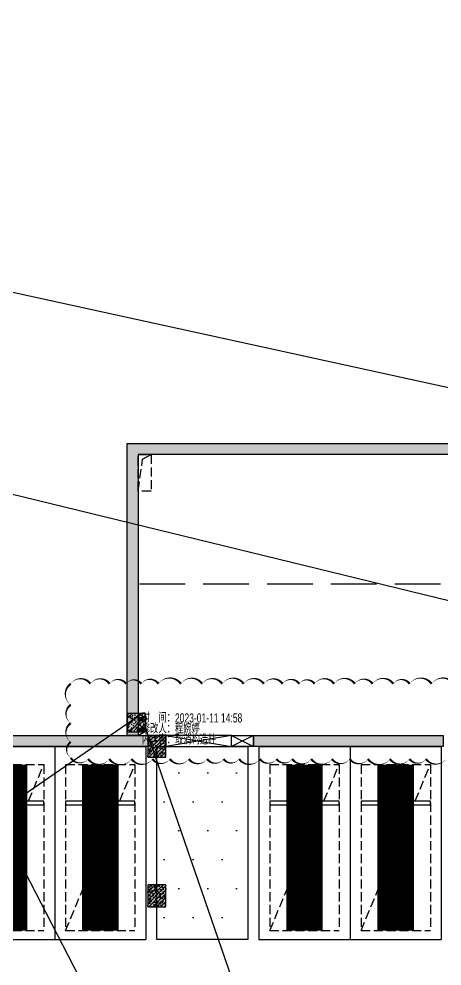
# Model space of a CAD drawing. Extents: x -1338203 to 1886333, y -783476 to 1038610.
# Drawn here: x 606807 to 618408, y 202955 to 228924 of the extents above; entities that cross this region are included whole.
import ezdxf

# ---------------------------------------------------------------- set-up
doc = ezdxf.new("R2010")
doc.units = 0
doc.header["$LTSCALE"] = 1000
doc.header["$MEASUREMENT"] = 0
for name, pattern in [('$2$DASH', [0.35, 0.25, -0.1]), ('A-001-平面B2$0$__DASH', [0.35, 0.25, -0.1]), ('DASH', [0.35, 0.25, -0.1])]:
    doc.linetypes.add(name, pattern=pattern)
for name, color, linetype in [('$0$0A-O-HOLE', 52, 'Continuous'), ('$0$DIM_SYMB', 3, 'Continuous'), ('0A-P-PKNG-LINE', 9, 'Continuous'), ('A-001-平面参照B1$0$0A-ELEV-PATT', 8, 'Continuous'), ('A-001-平面参照B1$0$AUDIT_D_220531184525-2', 40, 'Continuous'), ('A-001-车位参照B1$0$A-001-车位参照B1$0$0A-P-PKNG-CAR(A)', 43, 'Continuous'), ('p-a-regular', 5, 'Continuous'), ('S001地下一墙柱$0$0S-CW-HATCH', 251, 'Continuous'), ('S001地下一墙柱$0$0S-CW-HATCH-UP', 251, 'Continuous'), ('S001地下一墙柱$0$0S-CW-LINE', 72, 'Continuous'), ('S001地下一墙柱$0$S001地下一墙柱$0$0S-CC-LINE', 52, 'Continuous'), ('S001地下一墙柱$0$S001地下一墙柱$0$0S-CW-HATCH', 251, 'Continuous'), ('S001地下一墙柱$0$S001地下一墙柱$0$0S-CW-HATCH-UP', 251, 'Continuous'), ('S001地下一墙柱$0$S001地下一墙柱$0$S001地下一墙柱$0$0S-CC-LINE', 52, 'Continuous'), ('负一层消火栓$0$0P-EQUIP-FH', 7, 'Continuous')]:
    doc.layers.add(name, color=color, linetype=linetype)
for name, color, linetype, plot in [('A-17-平面B1$0$AAD-A-MODIFY_20230109', 201, 'Continuous', False), ('A-17-平面B1$0$AAD-A-MODIFY_20230111', 201, 'Continuous', False), ('AAD-A-PROOF', 30, 'Continuous', False)]:
    doc.layers.add(name, color=color, linetype=linetype, plot=plot)
doc.styles.add('A-17-平面B1$0$AAD-TXT', font='aad-txt.shx', dxfattribs={"width": 0.7, "bigfont": 'aad-hztxt.shx'})
pattern_1 = [(45, (-10063346.176, -927328.15), (-53.0330086, 53.0330086), []), (50, (-10063346.18, -927328.15), (215.1780548, -18.8256405), [22.5, -247.5]), (355, (-10063346.18, -927328.15), (-41.6254, 225.65764), [18, -198]), (100.4514, (-10063328.24, -927329.72), (173.5528145, 206.8318626), [19.122057, -210.3426336]), (46.1842, (-10063346.18, -927268.15), (320.1723146, -49.655704), [33.75, -371.25]), (96.6356, (-10063319.5, -927272.3), (280.398812, 292.235361), [28.683086, -315.5139]), (351.1842, (-10063346.18, -927268.15), (280.398584, 292.23558), [27, -297]), (21, (-10063316.18, -927283.15), (179.0721156, -120.7856672), [22.5, -247.5]), (326, (-10063316.18, -927283.15), (72.9945996, 217.5450135), [18, -198]), (71.4514, (-10063301.25, -927293.21), (252.0667886, 96.759149), [19.122057, -210.3426336]), (37.5, (-10063346.176, -927328.15), (3.6479566, 99.86815615), [0, -195.6, 0, -201, 0, -198.75]), (7.5, (-10063346.18, -927328.15), (78.9208612, 118.3235136), [0, -114.6, 0, -191.1, 0, -75.75]), (327.5, (-10063413.076, -927328.15), (160.14673085, -6.7664615), [0, -75, 0, -234, 0, -310.5]), (317.5, (-10063443.08, -927328.15), (174.9558508, 30.0314947), [0, -97.5, 0, -155.4, 0, -220.5])]

# ---------------------------------------------------------------- blocks, each defined once
blk = doc.blocks.new('A-001-平面参照B1')
at = {"layer": 'A-001-平面参照B1$0$0A-ELEV-PATT'}
h = blk.add_hatch(dxfattribs=at)
h.set_pattern_fill('DOTS', color=256, scale=500)
h.set_pattern_definition([(0, (-766365.4, -306889.1), (396.875, 793.75), [0, -793.75])])
h.paths.add_polyline_path([(-155779, -97910), (-153279, -97910), (-153279, -103210), (-155779, -103210)])
at = {"layer": 'A-001-平面参照B1$0$AUDIT_D_220531184525-2', "ltscale": 0.002}
blk.add_lwpolyline([(-155779, -97910), (-153279, -97910), (-153279, -103210), (-155779, -103210)], close=True, dxfattribs=at)
blk = doc.blocks.new('A$C2C814229')
at = {"layer": '$0$0A-O-HOLE', "linetype": 'DASH'}
blk.add_lwpolyline([(-156288, -89910), (-155935, -89910), (-155935, -90911), (-156288, -90911)], close=True, dxfattribs=at)
blk.add_lwpolyline([(-156287, -90908), (-156169, -90036), (-155935, -89910)], dxfattribs=at)
blk = doc.blocks.new('S001地下一墙柱')
at = {"layer": 'S001地下一墙柱$0$0S-CW-HATCH'}
h = blk.add_hatch(color=256, dxfattribs=at)
h.dxf.hatch_style = 1
h.paths.add_polyline_path([(-156588, -97610), (-156588, -89610), (-137439, -89610), (-137439, -70744), (-137139, -70744), (-137139, -89910), (-156288, -89910), (-156288, -97610)])
h = blk.add_hatch(color=2, dxfattribs=at)
h.dxf.hatch_style = 1
h.paths.add_polyline_path([(-156588, -97510), (-156088, -97510), (-156088, -97010), (-156588, -97010)])
h = blk.add_hatch(color=256, dxfattribs=at)
h.dxf.hatch_style = 1
h.paths.add_polyline_path([(-179889, -97610), (-156029, -97610), (-156029, -97910), (-179889, -97910)])
h = blk.add_hatch(color=256, dxfattribs=at)
h.dxf.hatch_style = 1
h.paths.add_polyline_path([(-153129, -97610), (-147929, -97610), (-147929, -97910), (-153129, -97910)])
at = {"layer": 'S001地下一墙柱$0$0S-CW-HATCH-UP'}
h = blk.add_hatch(dxfattribs=at)
h.set_pattern_fill('钢筋混凝土', color=256, scale=30)
h.set_pattern_definition(pattern_1)
h.paths.add_polyline_path([(-156588, -97610), (-156588, -89610), (-137439, -89610), (-137439, -70744), (-137139, -70744), (-137139, -89910), (-156288, -89910), (-156288, -97610)])
h = blk.add_hatch(dxfattribs=at)
h.set_pattern_fill('钢筋混凝土', color=2, scale=30, pattern_type=2)
h.set_pattern_definition([(45, (-452177.56, -230877.31), (-106.06602, 106.06602), []), (50, (-452177.56, -230877.3), (215.17805, -18.82564), [22.5, -247.5]), (355, (-452177.56, -230877.3), (-41.6254, 225.65764), [18, -198]), (100.4514, (-452159.63, -230878.88), (173.55281, 206.83186), [19.12206, -210.34263]), (46.1842, (-452177.56, -230817.3), (320.17231, -49.6557), [33.75, -371.25]), (96.6356, (-452150.88, -230821.45), (280.3988, 292.23536), [28.6831, -315.5139]), (351.1842, (-452177.56, -230817.3), (280.3986, 292.23558), [27, -297]), (21, (-452147.56, -230832.3), (179.07212, -120.78567), [22.5, -247.5]), (326, (-452147.56, -230832.3), (72.9946, 217.54501), [18, -198]), (71.4514, (-452132.64, -230842.37), (252.06679, 96.75915), [19.12206, -210.34263]), (37.5, (-452177.56, -230877.31), (3.647957, 99.868156), [1.5, -195.6, 1.5, -201, 1.5, -198.75]), (7.5, (-452177.56, -230877.31), (78.92086, 118.323514), [1.5, -114.6, 1.5, -191.1, 1.5, -75.75]), (327.5, (-452244.46, -230877.31), (160.14673, -6.766462), [1.5, -75, 1.5, -234, 1.5, -310.5]), (317.5, (-452274.46, -230877.31), (174.95585, 30.031495), [1.5, -97.5, 1.5, -155.4, 1.5, -220.5])])
h.paths.add_polyline_path([(-156588, -97510), (-156088, -97510), (-156088, -97010), (-156588, -97010)])
h = blk.add_hatch(dxfattribs=at)
h.set_pattern_fill('钢筋混凝土', color=256, scale=30)
h.set_pattern_definition(pattern_1)
h.paths.add_polyline_path([(-179889, -97610), (-156029, -97610), (-156029, -97910), (-179889, -97910)])
h = blk.add_hatch(dxfattribs=at)
h.set_pattern_fill('钢筋混凝土', color=256, scale=30)
h.set_pattern_definition([(45, (-10037186.234, -927327.99), (-53.0330086, 53.0330086), []), (50, (-10037186.23, -927327.99), (215.1780548, -18.8256405), [22.5, -247.5]), (355, (-10037186.23, -927327.99), (-41.6254, 225.65764), [18, -198]), (100.4514, (-10037168.3, -927329.56), (173.5528145, 206.8318626), [19.122057, -210.3426336]), (46.1842, (-10037186.23, -927267.99), (320.1723146, -49.655704), [33.75, -371.25]), (96.6356, (-10037159.55, -927272.12), (280.398812, 292.235361), [28.683086, -315.5139]), (351.1842, (-10037186.23, -927268), (280.398584, 292.23558), [27, -297]), (21, (-10037156.23, -927282.99), (179.0721156, -120.7856672), [22.5, -247.5]), (326, (-10037156.23, -927282.99), (72.9945996, 217.5450135), [18, -198]), (71.4514, (-10037141.31, -927293.05), (252.0667886, 96.759149), [19.122057, -210.3426336]), (37.5, (-10037186.234, -927327.99), (3.6479566, 99.86815615), [0, -195.6, 0, -201, 0, -198.75]), (7.5, (-10037186.23, -927327.99), (78.9208612, 118.3235136), [0, -114.6, 0, -191.1, 0, -75.75]), (327.5, (-10037253.13, -927327.99), (160.14673085, -6.7664615), [0, -75, 0, -234, 0, -310.5]), (317.5, (-10037283.13, -927327.99), (174.9558508, 30.0314947), [0, -97.5, 0, -155.4, 0, -220.5])])
h.paths.add_polyline_path([(-153129, -97610), (-147929, -97610), (-147929, -97910), (-153129, -97910)])
at = {"layer": 'S001地下一墙柱$0$S001地下一墙柱$0$0S-CW-HATCH'}
h = blk.add_hatch(color=256, dxfattribs=at)
h.dxf.hatch_style = 1
h.paths.add_polyline_path([(-155529, -97610), (-156029, -97610), (-156029, -98210), (-155529, -98210)])
h = blk.add_hatch(color=256, dxfattribs=at)
h.dxf.hatch_style = 1
h.paths.add_polyline_path([(-155529, -101710), (-156029, -101710), (-156029, -102310), (-155529, -102310)])
at = {"layer": 'S001地下一墙柱$0$S001地下一墙柱$0$0S-CW-HATCH-UP'}
h = blk.add_hatch(dxfattribs=at)
h.set_pattern_fill('钢筋混凝土', color=256, scale=30)
h.set_pattern_definition([(45, (-123218.04, -88658.3), (-53.03301, 53.03301), []), (50, (-123218.04, -88658.3), (215.1781, -18.8256), [22.5, -247.5]), (355, (-123218.04, -88658.3), (-41.6254, 225.6576), [18, -198]), (100.4514, (-123200.1, -88659.87), (173.5528, 206.8319), [19.122, -210.3426]), (46.1842, (-123218.04, -88598.3), (320.1723, -49.6557), [33.75, -371.25]), (96.6356, (-123191.36, -88602.44), (280.3988, 292.2354), [28.683, -315.514]), (351.1842, (-123218.04, -88598.3), (280.3986, 292.2356), [27, -297]), (21, (-123188.04, -88613.3), (179.0721, -120.7857), [22.5, -247.5]), (326, (-123188.04, -88613.3), (72.9946, 217.545), [18, -198]), (71.4514, (-123173.11, -88623.36), (252.0668, 96.7591), [19.122, -210.3426]), (37.5, (-123218.04, -88658.3), (3.64796, 99.86816), [0, -195.6, 0, -201, 0, -198.75]), (7.5, (-123218.04, -88658.3), (78.92086, 118.3235), [0, -114.6, 0, -191.1, 0, -75.75]), (327.5, (-123284.94, -88658.3), (160.14673, -6.76646), [0, -75, 0, -234, 0, -310.5]), (317.5, (-123314.94, -88658.3), (174.95585, 30.0315), [0, -97.5, 0, -155.4, 0, -220.5])])
h.paths.add_polyline_path([(-155529, -97610), (-156029, -97610), (-156029, -98210), (-155529, -98210)])
h = blk.add_hatch(dxfattribs=at)
h.set_pattern_fill('钢筋混凝土', color=256, scale=30)
h.set_pattern_definition([(45, (-123218.04, -92758.29), (-53.03301, 53.03301), []), (50, (-123218.04, -92758.29), (215.1781, -18.8256), [22.5, -247.5]), (355, (-123218.04, -92758.29), (-41.6254, 225.6576), [18, -198]), (100.4514, (-123200.1, -92759.86), (173.5528, 206.8319), [19.122, -210.3426]), (46.1842, (-123218.04, -92698.3), (320.1723, -49.6557), [33.75, -371.25]), (96.6356, (-123191.36, -92702.43), (280.3988, 292.2354), [28.683, -315.514]), (351.1842, (-123218.04, -92698.3), (280.3986, 292.2356), [27, -297]), (21, (-123188.04, -92713.29), (179.0721, -120.7857), [22.5, -247.5]), (326, (-123188.04, -92713.29), (72.9946, 217.545), [18, -198]), (71.4514, (-123173.11, -92723.35), (252.0668, 96.7591), [19.122, -210.3426]), (37.5, (-123218.04, -92758.29), (3.64796, 99.86816), [0, -195.6, 0, -201, 0, -198.75]), (7.5, (-123218.04, -92758.29), (78.92086, 118.3235), [0, -114.6, 0, -191.1, 0, -75.75]), (327.5, (-123284.94, -92758.29), (160.14673, -6.76646), [0, -75, 0, -234, 0, -310.5]), (317.5, (-123314.94, -92758.29), (174.95585, 30.0315), [0, -97.5, 0, -155.4, 0, -220.5])])
h.paths.add_polyline_path([(-155529, -101710), (-156029, -101710), (-156029, -102310), (-155529, -102310)])
at = {"layer": 'S001地下一墙柱$0$0S-CW-LINE'}
for p, q in [((-153729, -97610), (-155529, -97910)), ((-155529, -97610), (-153729, -97910)), ((-153129, -97610), (-153729, -97910)), ((-153729, -97610), (-153129, -97910))]:
    blk.add_line(p, q, dxfattribs=at)
at = {"layer": 'S001地下一墙柱$0$0S-CW-LINE', "elevation": 0, "flags": 128}
blk.add_lwpolyline([(-156588, -97610), (-156588, -89610), (-137439, -89610), (-137439, -70744), (-137139, -70744), (-137139, -89910), (-156288, -89910), (-156288, -97610)], close=True, dxfattribs=at)
at = {"layer": 'S001地下一墙柱$0$0S-CW-LINE', "elevation": 0}
blk.add_lwpolyline([(-179889, -97610), (-156029, -97610), (-156029, -97910), (-179889, -97910)], close=True, dxfattribs=at)
at = {"layer": 'S001地下一墙柱$0$0S-CW-LINE'}
for points in [[(-155529, -97610), (-155529, -97910), (-153729, -97910), (-153729, -97610)], [(-153729, -97610), (-153129, -97610), (-153129, -97910), (-153729, -97910)], [(-153129, -97610), (-147929, -97610), (-147929, -97910), (-153129, -97910)]]:
    blk.add_lwpolyline(points, close=True, dxfattribs=at)
at = {"layer": 'S001地下一墙柱$0$S001地下一墙柱$0$0S-CC-LINE'}
for points in [[(-155529, -97610), (-156029, -97610), (-156029, -98210), (-155529, -98210)], [(-155529, -101710), (-156029, -101710), (-156029, -102310), (-155529, -102310)]]:
    blk.add_lwpolyline(points, close=True, dxfattribs=at)
at = {"layer": 'S001地下一墙柱$0$S001地下一墙柱$0$S001地下一墙柱$0$0S-CC-LINE', "color": 2}
blk.add_lwpolyline([(-156588, -97510), (-156088, -97510), (-156088, -97010), (-156588, -97010)], close=True, dxfattribs=at)
blk = doc.blocks.new('负一层消火栓$0$$TwtSys$00000546')
h = blk.add_hatch()
h.set_pattern_fill('ANSI31', color=256, scale=200, style=0)
h.set_pattern_definition([(45, (-38543.802, -6670.83), (-17.67767, 17.67767), [])])
h.paths.add_polyline_path([(-65, 174), (65, 174), (65, 44), (-65, 44)])
for points in [[(0, 344), (-198, 0), (198, 0)], [(-65, 174), (65, 174), (65, 44), (-65, 44)]]:
    blk.add_lwpolyline(points, close=True)
blk = doc.blocks.new('负一层消火栓')
at = {"layer": '负一层消火栓$0$0P-EQUIP-FH', "xscale": 0.75, "yscale": 0.75, "zscale": 0.75, "rotation": 270}
for p in [(-156288, -97164), (-156288, -97461)]:
    blk.add_blockref('负一层消火栓$0$$TwtSys$00000546', p, dxfattribs=at)
blk = doc.blocks.new('剖面位置')
at = {"layer": '$0$DIM_SYMB', "linetype": '$2$DASH', "ltscale": 5}
blk.add_lwpolyline([(-156254, -93458), (-109911, -93458)], dxfattribs=at)
blk.add_lwpolyline([(-156254, -93458), (-109911, -93458)], dxfattribs=at)
blk = doc.blocks.new('A-001-车位参照B1$0$A-001-车位参照B1$0$A-001-车位参照B1$0$ddd')
for p, q in [((0, 2500), (5300, 2500)), ((0, 2500), (0, 0)), ((5300, 2500), (5300, 0)), ((0, 0), (5300, 0))]:
    blk.add_line(p, q)
at = {"linetype": 'A-001-平面B2$0$__DASH'}
for p, q in [((500, 2200), (500, 300)), ((500, 2200), (5050, 2200)), ((5050, 2200), (5050, 300)), ((500, 300), (5050, 300))]:
    blk.add_line(p, q, dxfattribs=at)
blk.add_lwpolyline([(5050, 2200), (500, 300)], dxfattribs=at)
blk.add_lwpolyline([(1500, 300), (1500, 2200), (1600, 2200), (1600, 300)], close=True)
at = {"layer": 'p-a-regular', "ltscale": 0.002, "const_width": 1000}
blk.add_lwpolyline([(500, 1250), (5050, 1250)], dxfattribs=at)
blk = doc.blocks.new('A-17-平面B1')
at = {"layer": 'A-17-平面B1$0$AAD-A-MODIFY_20230109', "color": 6}
blk.add_line((27551, 5783), (18384, 23494), dxfattribs=at)
at = {"layer": 'A-17-平面B1$0$AAD-A-MODIFY_20230111', "color": 4}
for p, q in [((1917, 4309), (25387, 20494)), ((30757, 4845), (25476, 20152))]:
    blk.add_line(p, q, dxfattribs=at)
at = {"layer": 'A-17-平面B1$0$AAD-A-MODIFY_20230111', "color": 4, "char_height": 250, "width": 3000, "attachment_point": 1, "line_spacing_factor": 0.72, "style": 'A-17-平面B1$0$AAD-TXT'}
for s, insert in [('时\u3000间：2023-01-11 14:58', (25387, 20494)), ('修改人：程婉婷', (25387, 20194)), ('内\u3000容：取消构造柱', (25387, 19894))]:
    blk.add_mtext(s, dxfattribs=dict(at, insert=insert))

msp = doc.modelspace()

# ---------------------------------------------------------------- linework, layer by layer
at = {"layer": 'AAD-A-PROOF', "color": 241, "ltscale": 0.002}
for p in [(627635.7, 210761.8), (639297.6, 214263.9)]:
    msp.add_line(p, (380309.5, 271048.6), dxfattribs=at)
at = {"layer": 'AAD-A-PROOF', "color": 241}
msp.add_lwpolyline([(618510.8, 208633.7, 0, 61.8, -0.5205671), (617965.2, 208633.7, 0, 61.8, -0.5205671), (617516.8, 208633.7, 0, 61.8, -0.5205671), (616976.1, 208633.7, 0, 61.8, -0.5205671), (616375.2, 208633.7, 0, 61.8, -0.5205671), (615875.7, 208633.7, 0, 61.8, -0.5205671), (615387.2, 208633.7, 0, 61.8, -0.5205671), (614819.7, 208633.7, 0, 61.8, -0.5205671), (614297, 208633.7, 0, 61.8, -0.5205671), (613868.5, 208633.7, 0, 61.8, -0.5205671), (613413.6, 208633.7, 0, 61.8, -0.5205671), (612841.8, 208633.7, 0, 61.8, -0.5205671), (612416.9, 208633.7, 0, 61.8, -0.5205671), (611964.9, 208633.7, 0, 61.8, -0.5205671), (611464.5, 208633.7, 0, 61.8, -0.5205671), (610945.6, 208633.7, 0, 61.8, -0.5205671), (610465.9, 208633.7, 0, 61.8, -0.5205671), (609894.2, 208633.7, 0, 61.8, -0.5205671), (609283.2, 208633.7, 0, 61.8, -0.5205671), (608702.9, 208633.7, 0, 61.8, -0.5205671), (608227.7, 208663.6, 0, 61.8, -0.5205671), (608227.7, 209099.9, 0, 61.8, -0.5205671), (608227.7, 209614.4, 0, 61.8, -0.5205671), (608227.7, 210120.3, 0, 61.8, -0.5205671), (608227.7, 210694, 0, 61.8, -0.5205671), (608765.4, 210694, 0, 61.8, -0.5205671), (609292.1, 210694, 0, 61.8, -0.5205671), (609745.2, 210694, 0, 61.8, -0.5205671), (610159.6, 210694, 0, 61.8, -0.5205671), (610632.5, 210694, 0, 61.8, -0.5205671), (611243.1, 210694, 0, 61.8, -0.5205671), (611830.3, 210694, 0, 61.8, -0.5205671), (612378.9, 210694, 0, 61.8, -0.5205671), (612969, 210694, 0, 61.8, -0.5205671), (613520, 210694, 0, 61.8, -0.5205671), (614036.1, 210694, 0, 61.8, -0.5205671), (614492.4, 210694, 0, 61.8, -0.5205671), (614910.5, 210694, 0, 61.8, -0.5205671), (615447.2, 210694, 0, 61.8, -0.5205671), (616015, 210694, 0, 61.8, -0.5205671), (616502.7, 210694, 0, 61.8, -0.5205671), (617070.6, 210694, 0, 61.8, -0.5205671), (617517.9, 210694, 0, 61.8, -0.5205671), (618120.1, 210694, 0, 61.8, -0.5205671), (618730.1, 210694, 0, 61.8, -0.5205671)], format="xyseb", dxfattribs=at)

# ---------------------------------------------------------------- block references
at = {"ltscale": 0.002}
for name, p in [('S001地下一墙柱', (766365.4, 306889.1)), ('负一层消火栓', (766365.4, 306889.1)), ('A-17-平面B1', (584786.6, 189389.1))]:
    msp.add_blockref(name, p, dxfattribs=at)
msp.add_blockref('A-001-平面参照B1', (766365.4, 306889.1))
at = {"layer": '0A-P-PKNG-LINE', "ltscale": 0.002}
msp.add_blockref('A$C2C814229', (766365.4, 306889.1), dxfattribs=at)
at = {"layer": 'A-001-车位参照B1$0$A-001-车位参照B1$0$0A-P-PKNG-CAR(A)', "linetype": 'Continuous', "xscale": -1, "rotation": 89.99727645939184}
for p in [(607786.7, 208979.1), (610286.7, 208979.1), (615886.7, 208979.1), (618386.7, 208979.1)]:
    msp.add_blockref('A-001-车位参照B1$0$A-001-车位参照B1$0$A-001-车位参照B1$0$ddd', p, dxfattribs=at)
at = {"layer": 'AAD-A-PROOF'}
msp.add_blockref('剖面位置', (766365.4, 306889.1), dxfattribs=at)

doc.saveas('drawing.dxf')
